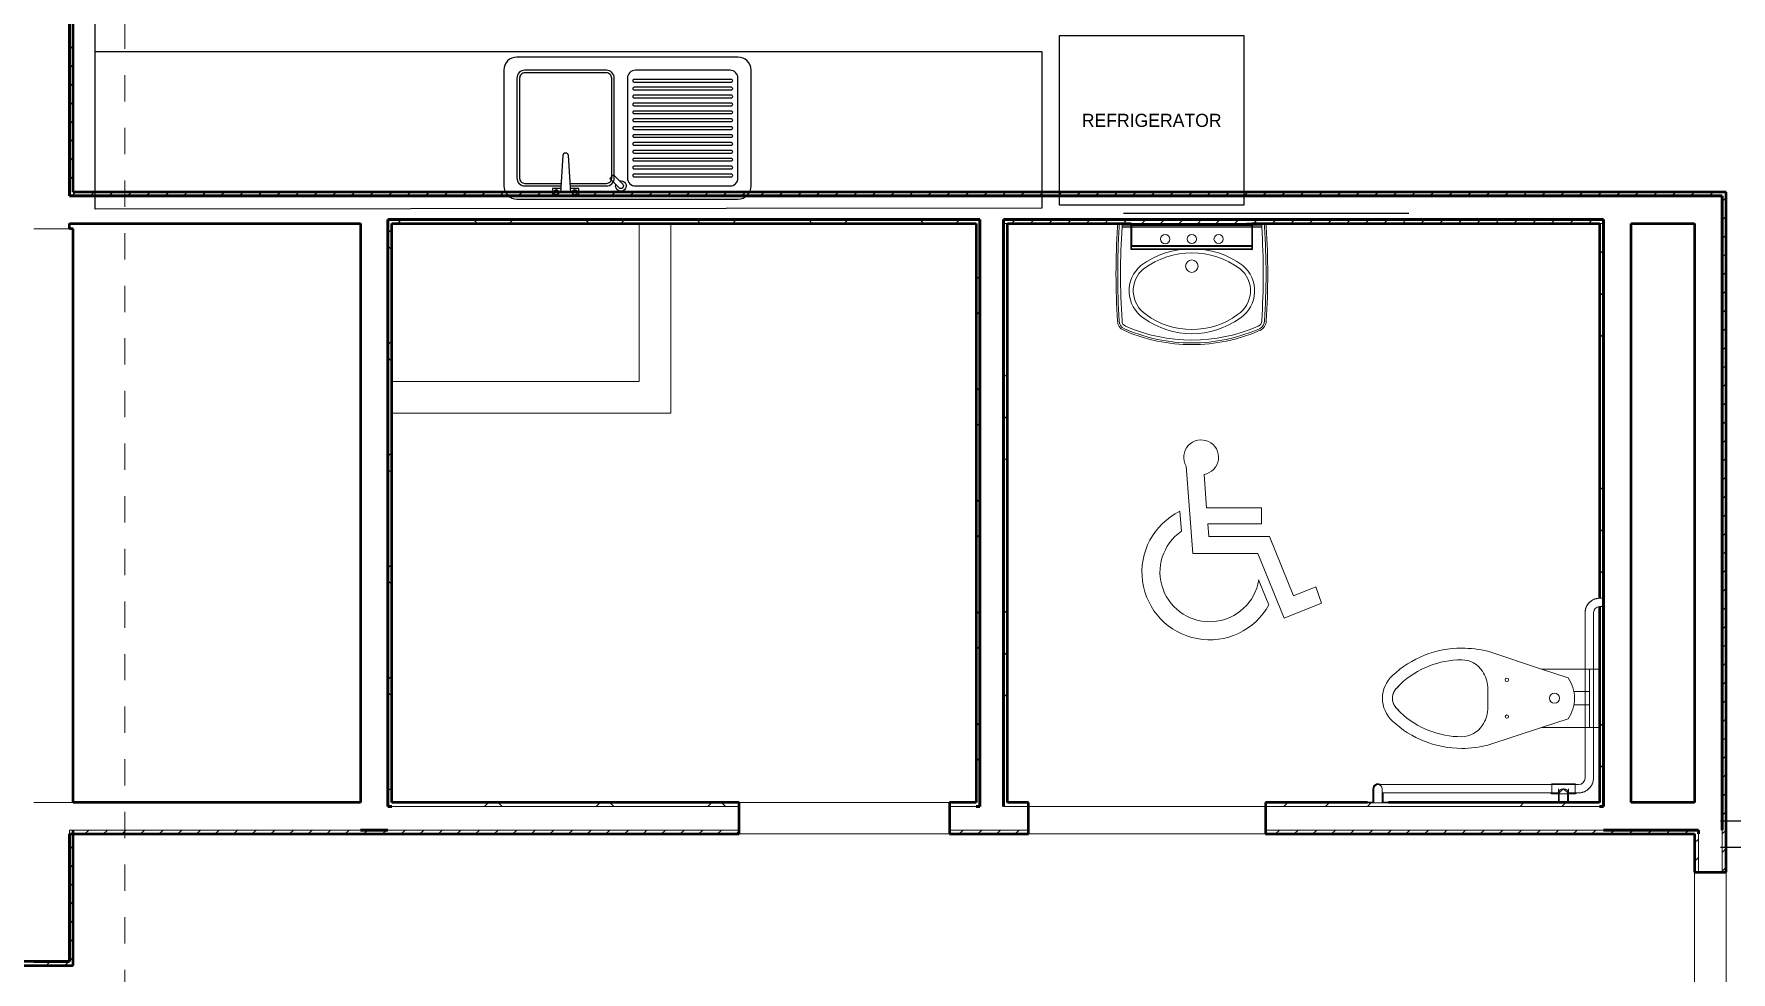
# Model space of a CAD drawing. Header units: inches. Extents: x -3 to 209, y -384 to 20.
# Drawn here: x 162.09 to 168.54, y 4.18 to 7.75 of the extents above; entities that cross this region are included whole.
import ezdxf

# ---------------------------------------------------------------- set-up
doc = ezdxf.new("R2010")
doc.units = ezdxf.units.IN
doc.header["$MEASUREMENT"] = 0
doc.linetypes.add('Grid Line 1_2_', pattern=[0.022225, 0.0127, -0.003175, 0.003175, -0.003175])
for name, color, linetype, lineweight in [('A-GENM', 253, 'Continuous', 9), ('A-WALL-PATT', 253, 'Continuous', 50), ('L-SITE', 253, 'Continuous', 9), ('P-SANR-FIXT', 253, 'Continuous', 9), ('Q-SPCQ', 253, 'Continuous', 9), ('S-GRID', 253, 'Continuous', 9)]:
    doc.layers.add(name, color=color, linetype=linetype, lineweight=lineweight)
for name, color, linetype in [('A-WALL', 253, 'Continuous'), ('BASE PLAN$0$NBS-HEAVY', 253, 'Continuous'), ('NFF-FURN', 253, 'Continuous'), ('NFF-LIGHT', 253, 'Continuous')]:
    doc.layers.add(name, color=color, linetype=linetype)
doc.styles.add('darwinmerispeTEXT01', font='GOTHIC.TTF')

# ---------------------------------------------------------------- blocks, each defined once
blk = doc.blocks.new('faucet1')
at = {"layer": 'NFF-LIGHT', "linetype": 'ByBlock', "lineweight": -2}
blk.add_lwpolyline([(-103268.5, -52509.1), (-103299.5, -52509.1), (-103299.5, -52479.1), (-103199.5, -52479.1), (-103199.5, -52509.1), (-103230.5, -52509.1)], dxfattribs=at)
blk.add_lwpolyline([(-103269.5, -52494.1), (-103229.5, -52494.1), (-103238.9, -52634.8, -0.394848), (-103248.9, -52644.1), (-103250.2, -52644.1, -0.394848), (-103260.1, -52634.8), (-103269.5, -52494.1)], format="xyb", dxfattribs=at)
for centre, radius in [((-103284.5, -52494.1), 10), ((-103284.5, -52494.1), 8), ((-103214.5, -52494.1), 10), ((-103214.5, -52494.1), 8)]:
    blk.add_circle(centre, radius, dxfattribs=at)
blk = doc.blocks.new('sink1')
at = {"layer": 'NFF-LIGHT', "linetype": 'ByBlock', "lineweight": -2}
for points in [[(-103370.8, -52320.6), (-102530.8, -52320.6, -0.414214), (-102480.8, -52370.6), (-102480.8, -52810.6, -0.414214), (-102530.8, -52860.6), (-103370.8, -52860.6, -0.414214), (-103420.8, -52810.6), (-103420.8, -52370.6, -0.414214)], [(-102968.8, -52363.5), (-102968.8, -52363.5, 0.414214), (-102982.9, -52363.5), (-103018.3, -52398.9), (-103004.1, -52413), (-102968.8, -52377.7, 0.414214)], [(-102920.8, -52370.6), (-102560.8, -52370.6, -0.414214), (-102530.8, -52400.6), (-102530.8, -52780.6, -0.414214), (-102560.8, -52810.6), (-102920.8, -52810.6, -0.414214), (-102950.8, -52780.6), (-102950.8, -52400.6, -0.414214)], [(-102550.8, -52410.6), (-102550.8, -52410.6, -0.414214), (-102555.8, -52415.6), (-102925.8, -52415.6, -0.414214), (-102930.8, -52410.6), (-102930.8, -52410.6, -0.414214), (-102925.8, -52405.6), (-102555.8, -52405.6, -0.414214)], [(-102550.8, -52440.6), (-102550.8, -52440.6, -0.414214), (-102555.8, -52445.6), (-102925.8, -52445.6, -0.414214), (-102930.8, -52440.6), (-102930.8, -52440.6, -0.414214), (-102925.8, -52435.6), (-102555.8, -52435.6, -0.414214)], [(-102550.8, -52470.6), (-102550.8, -52470.6, -0.414214), (-102555.8, -52475.6), (-102925.8, -52475.6, -0.414214), (-102930.8, -52470.6), (-102930.8, -52470.6, -0.414214), (-102925.8, -52465.6), (-102555.8, -52465.6, -0.414214)], [(-102550.8, -52500.6), (-102550.8, -52500.6, -0.414214), (-102555.8, -52505.6), (-102925.8, -52505.6, -0.414214), (-102930.8, -52500.6), (-102930.8, -52500.6, -0.414214), (-102925.8, -52495.6), (-102555.8, -52495.6, -0.414214)], [(-102550.8, -52530.6), (-102550.8, -52530.6, -0.414214), (-102555.8, -52535.6), (-102925.8, -52535.6, -0.414214), (-102930.8, -52530.6), (-102930.8, -52530.6, -0.414214), (-102925.8, -52525.6), (-102555.8, -52525.6, -0.414214)], [(-102550.8, -52560.6), (-102550.8, -52560.6, -0.414214), (-102555.8, -52565.6), (-102925.8, -52565.6, -0.414214), (-102930.8, -52560.6), (-102930.8, -52560.6, -0.414214), (-102925.8, -52555.6), (-102555.8, -52555.6, -0.414214)], [(-102550.8, -52590.6), (-102550.8, -52590.6, -0.414214), (-102555.8, -52595.6), (-102925.8, -52595.6, -0.414214), (-102930.8, -52590.6), (-102930.8, -52590.6, -0.414214), (-102925.8, -52585.6), (-102555.8, -52585.6, -0.414214)], [(-102550.8, -52620.6), (-102550.8, -52620.6, -0.414214), (-102555.8, -52625.6), (-102925.8, -52625.6, -0.414214), (-102930.8, -52620.6), (-102930.8, -52620.6, -0.414214), (-102925.8, -52615.6), (-102555.8, -52615.6, -0.414214)], [(-102550.8, -52650.6), (-102550.8, -52650.6, -0.414214), (-102555.8, -52655.6), (-102925.8, -52655.6, -0.414214), (-102930.8, -52650.6), (-102930.8, -52650.6, -0.414214), (-102925.8, -52645.6), (-102555.8, -52645.6, -0.414214)], [(-102550.8, -52680.6), (-102550.8, -52680.6, -0.414214), (-102555.8, -52685.6), (-102925.8, -52685.6, -0.414214), (-102930.8, -52680.6), (-102930.8, -52680.6, -0.414214), (-102925.8, -52675.6), (-102555.8, -52675.6, -0.414214)], [(-102550.8, -52710.6), (-102550.8, -52710.6, -0.414214), (-102555.8, -52715.6), (-102925.8, -52715.6, -0.414214), (-102930.8, -52710.6), (-102930.8, -52710.6, -0.414214), (-102925.8, -52705.6), (-102555.8, -52705.6, -0.414214)], [(-102550.8, -52740.6), (-102550.8, -52740.6, -0.414214), (-102555.8, -52745.6), (-102925.8, -52745.6, -0.414214), (-102930.8, -52740.6), (-102930.8, -52740.6, -0.414214), (-102925.8, -52735.6), (-102555.8, -52735.6, -0.414214)], [(-102550.8, -52770.6), (-102550.8, -52770.6, -0.414214), (-102555.8, -52775.6), (-102925.8, -52775.6, -0.414214), (-102930.8, -52770.6), (-102930.8, -52770.6, -0.414214), (-102925.8, -52765.6), (-102555.8, -52765.6, -0.414214)]]:
    blk.add_lwpolyline(points, format="xyb", close=True, dxfattribs=at)
for points in [[(-103167.5, -52370.6), (-103030.8, -52370.6, -0.414214), (-103000.8, -52400.6), (-103000.8, -52780.6, -0.414214), (-103030.8, -52810.6), (-103340.8, -52810.6, -0.414214), (-103370.8, -52780.6), (-103370.8, -52400.6, -0.414214), (-103340.8, -52370.6), (-103204.2, -52370.6)], [(-103168.2, -52380.6), (-103030.8, -52380.6, -0.414214), (-103010.8, -52400.6), (-103010.8, -52780.6, -0.414214), (-103030.8, -52800.6), (-103340.8, -52800.6, -0.414214), (-103360.8, -52780.6), (-103360.8, -52400.6, -0.414214), (-103340.8, -52380.6), (-103203.5, -52380.6)]]:
    blk.add_lwpolyline(points, format="xyb", dxfattribs=at)
blk.add_arc((-102975.8, -52370.6), 20, 255, 195, dxfattribs=at)
blk.add_blockref('faucet1', (63.7, 148.5), dxfattribs=at)

msp = doc.modelspace()

# ---------------------------------------------------------------- linework, layer by layer
at = {"layer": 'A-GENM'}
for p, q in [((167.8243, 5.3347), (167.6192, 5.4021)), ((167.9248, 5.3017), (167.8243, 5.3347)), ((168.0446, 5.3347), (167.8243, 5.3347)), ((168.0065, 5.3347), (168.0065, 5.1125)), ((168.0446, 5.1125), (168.0446, 5.3347)), ((167.2876, 5.2776), (167.2782, 5.2669)), ((167.6192, 5.2665), (167.6192, 5.1808)), ((167.6192, 5.2665), (167.6192, 5.1808)), ((168.0065, 5.249), (167.9468, 5.249)), ((167.9468, 5.1982), (168.0065, 5.1982)), ((167.6192, 5.0451), (167.8243, 5.1125)), ((167.8243, 5.1125), (167.9248, 5.1455)), ((167.8243, 5.1125), (168.0446, 5.1125))]:
    msp.add_line(p, q, dxfattribs=at)
for centre, radius in [((167.6922, 5.2935), 0.00666), ((167.8732, 5.2236), 0.0191), ((167.6922, 5.1538), 0.00635)]:
    msp.add_circle(centre, radius, dxfattribs=at)
for centre, radius, start, end in [((167.5208, 5.0289), 0.3853, 90, 133.15027), ((167.5208, 5.0289), 0.3409, 90, 133.15027), ((167.5208, 5.0074), 0.4068, 76, 90), ((167.5208, 5.2777), 0.0921, 31.69821, 90), ((167.3397, 5.222), 0.1206, 133.15027, 179.25115), ((167.5208, 5.2665), 0.0984, 0, 37.25631), ((167.8079, 5.2219), 0.1415, 0.68406, 34.32196), ((167.3124, 5.2236), 0.0551, 124.11348, 180), ((167.3124, 5.2236), 0.0551, 128.33977, 180), ((167.3397, 5.2252), 0.1206, 180.74885, 226.84973), ((167.3124, 5.2236), 0.0551, 180, 231.66023), ((167.3124, 5.2236), 0.0551, 180, 235.88652), ((167.3397, 5.2252), 0.0761, 216.06918, 226.84973), ((167.5208, 5.4183), 0.3409, 226.84973, 270), ((167.5208, 5.1808), 0.0984, 322.74369, 0), ((167.8079, 5.2253), 0.1415, 325.67804, 359.31594), ((167.5208, 5.4183), 0.3853, 226.84973, 270), ((167.5208, 5.1696), 0.0921, 270, 328.30179), ((167.5208, 5.4399), 0.4068, 270, 284)]:
    msp.add_arc(centre, radius, start, end, dxfattribs=at)
at = {"layer": 'A-WALL', "lineweight": 50}
for p, q in [((162.2289, 7.133), (162.2289, 13.0576)), ((162.2289, 13.0576), (162.2289, 7.133)), ((162.2439, 7.148), (162.2439, 13.0576)), ((163.4399, 7.133), (162.2289, 7.133)), ((162.2289, 7.133), (162.2439, 7.133)), ((168.5252, 7.148), (162.2439, 7.148)), ((162.2439, 7.133), (168.5102, 7.133)), ((165.6896, 7.133), (163.4399, 7.133)), ((168.1121, 7.133), (165.6896, 7.133)), ((168.5102, 7.133), (168.1121, 7.133)), ((168.5102, 7.028), (168.5102, 7.133)), ((168.5102, 7.133), (168.5102, 4.7228)), ((168.5252, 7.133), (168.5252, 7.148)), ((168.5252, 4.5631), (168.5252, 7.133)), ((163.4399, 7.028), (163.4399, 7.043)), ((163.4399, 7.043), (165.6896, 7.043)), ((165.6896, 7.043), (163.4399, 7.043)), ((163.4399, 7.043), (163.4399, 7.028)), ((165.6896, 7.043), (165.6896, 4.8128)), ((165.6896, 7.028), (165.6896, 7.043)), ((165.7796, 4.8128), (165.7796, 7.043)), ((165.7796, 7.043), (168.0596, 7.043)), ((168.0596, 7.043), (165.7796, 7.043)), ((165.7796, 7.043), (165.7796, 7.028)), ((168.0596, 7.043), (168.0596, 4.8278)), ((168.0596, 7.028), (168.0596, 7.043)), ((162.2289, 7.0078), (162.2289, 7.028)), ((162.2289, 7.028), (163.3349, 7.028)), ((162.2439, 7.0078), (162.2289, 7.0078)), ((162.2439, 4.8278), (162.2439, 7.0078)), ((163.3349, 7.028), (163.3349, 4.8278)), ((163.4399, 4.8128), (163.4399, 7.028)), ((163.4399, 7.028), (163.4399, 4.8128)), ((163.4549, 7.028), (165.6746, 7.028)), ((163.4549, 4.8278), (163.4549, 7.028)), ((165.6746, 7.028), (165.6746, 4.8278)), ((165.6896, 4.8128), (165.6896, 7.028)), ((165.7796, 7.028), (165.7796, 4.8278)), ((165.7946, 7.028), (166.2649, 7.028)), ((165.7946, 4.8278), (165.7946, 7.028)), ((166.7244, 7.028), (168.0446, 7.028)), ((168.0446, 7.028), (168.0446, 5.6037)), ((168.0596, 4.8128), (168.0596, 7.028)), ((168.1646, 7.028), (168.4052, 7.028)), ((168.1646, 4.8278), (168.1646, 7.028)), ((168.4052, 7.028), (168.4052, 4.8278)), ((168.5102, 4.8278), (168.5102, 7.028)), ((168.0446, 5.572), (168.0446, 4.8278)), ((163.3349, 4.8278), (162.2439, 4.8278)), ((163.4549, 4.8128), (163.4399, 4.8128)), ((163.4399, 4.8128), (163.4549, 4.8128)), ((164.7745, 4.8278), (163.4549, 4.8278)), ((164.7745, 4.8128), (164.7745, 4.8278)), ((164.7745, 4.7228), (164.7745, 4.8128)), ((165.6746, 4.8278), (165.5745, 4.8278)), ((165.5745, 4.8278), (165.5745, 4.8128)), ((165.5745, 4.8128), (165.5745, 4.7228)), ((165.6896, 4.8128), (165.6746, 4.8128)), ((165.6746, 4.8128), (165.6896, 4.8128)), ((165.7796, 4.8278), (165.7796, 4.8128)), ((165.8747, 4.8278), (165.7946, 4.8278)), ((165.8747, 4.8128), (165.8747, 4.8278)), ((165.8747, 4.7228), (165.8747, 4.8128)), ((167.1625, 4.8278), (166.7747, 4.8278)), ((166.7747, 4.8278), (166.7747, 4.8128)), ((166.7747, 4.8128), (166.7747, 4.7228)), ((168.0446, 4.8278), (167.2423, 4.8278)), ((168.0596, 4.8128), (168.0446, 4.8128)), ((168.0446, 4.8128), (168.0596, 4.8128)), ((168.0596, 4.8278), (168.0596, 4.8128)), ((168.4052, 4.8278), (168.1646, 4.8278)), ((168.5102, 4.7228), (168.5102, 4.8278)), ((162.2439, 4.2226), (162.2439, 4.7228)), ((163.3349, 4.7228), (163.4399, 4.7228)), ((163.4399, 4.7228), (163.3349, 4.7228)), ((164.7745, 4.7078), (164.7745, 4.7228)), ((165.5745, 4.7228), (165.5745, 4.7078)), ((165.8747, 4.7078), (165.8747, 4.7228)), ((166.7747, 4.7228), (166.7747, 4.7078)), ((168.0596, 4.7228), (168.4202, 4.7228)), ((168.4202, 4.7228), (168.0596, 4.7228)), ((168.4202, 4.7228), (168.4202, 4.7078)), ((168.4202, 4.7078), (168.4202, 4.7228)), ((162.2289, 4.2226), (162.2289, 4.7078)), ((162.2289, 4.7078), (162.2289, 4.2226)), ((162.2289, 4.7078), (164.7745, 4.7078)), ((165.5745, 4.7078), (165.8747, 4.7078)), ((166.7747, 4.7078), (168.4052, 4.7078)), ((168.4052, 4.7078), (168.4052, 4.5631)), ((168.4052, 4.5631), (168.4202, 4.5631)), ((168.4202, 4.5631), (168.5102, 4.5631)), ((168.5102, 4.5631), (168.5252, 4.5631)), ((162.2289, 4.2226), (159.5638, 4.2226)), ((159.5638, 4.2076), (162.2439, 4.2076)), ((162.0939, 4.2226), (162.2289, 4.2226)), ((162.2439, 4.2076), (162.2439, 4.2226))]:
    msp.add_line(p, q, dxfattribs=at)
at = {"layer": 'A-WALL', "lineweight": 18}
for p, q in [((162.0939, 7.0078), (162.2289, 7.0078)), ((162.2289, 7.0078), (162.0939, 7.0078)), ((164.3949, 6.428), (164.3949, 7.028)), ((164.5149, 7.028), (164.5149, 6.428)), ((165.7946, 7.028), (165.7796, 7.028)), ((168.0596, 7.028), (168.0446, 7.028)), ((163.4549, 6.428), (164.3949, 6.428)), ((164.5149, 6.308), (164.5149, 6.428)), ((164.5149, 6.308), (163.4549, 6.308)), ((162.0939, 4.8278), (162.2289, 4.8278)), ((162.2289, 4.8278), (162.0939, 4.8278)), ((162.2439, 4.8278), (162.2289, 4.8278)), ((162.2289, 4.8278), (162.2439, 4.8278)), ((164.7745, 4.8128), (163.4549, 4.8128)), ((163.4549, 4.8128), (164.7745, 4.8128)), ((164.7745, 4.8278), (165.5745, 4.8278)), ((165.6746, 4.8128), (165.5745, 4.8128)), ((165.5745, 4.8128), (165.6746, 4.8128)), ((165.8747, 4.8128), (165.7796, 4.8128)), ((165.7796, 4.8128), (165.8747, 4.8128)), ((165.8747, 4.8128), (166.7747, 4.8128)), ((168.0446, 4.8128), (166.7747, 4.8128)), ((166.7747, 4.8128), (168.0446, 4.8128)), ((162.2289, 4.7228), (162.2439, 4.7228)), ((162.2439, 4.7228), (162.2289, 4.7228)), ((162.2289, 4.7228), (162.2289, 4.7078)), ((162.2439, 4.7228), (162.2289, 4.7228)), ((162.2289, 4.7228), (162.2289, 4.7078)), ((162.2439, 4.7228), (163.3349, 4.7228)), ((163.3349, 4.7228), (162.2439, 4.7228)), ((163.4399, 4.7228), (164.7745, 4.7228)), ((164.7745, 4.7228), (163.4399, 4.7228)), ((165.5745, 4.7228), (165.6896, 4.7228)), ((165.6896, 4.7228), (165.5745, 4.7228)), ((165.6896, 4.7228), (165.8747, 4.7228)), ((165.8747, 4.7228), (165.6896, 4.7228)), ((166.7747, 4.7228), (168.0596, 4.7228)), ((168.0596, 4.7228), (166.7747, 4.7228)), ((168.5102, 4.5631), (168.5102, 4.7228)), ((168.5102, 4.7228), (168.5102, 4.5631)), ((165.5745, 4.7078), (164.7745, 4.7078)), ((166.7747, 4.7078), (165.8747, 4.7078)), ((168.4202, 4.7078), (168.4202, 4.5631)), ((168.4202, 4.5631), (168.4202, 4.7078)), ((168.4052, 3.0031), (168.4052, 4.5631)), ((168.5252, 4.5631), (168.5252, 3.0031))]:
    msp.add_line(p, q, dxfattribs=at)
at = {"layer": 'A-WALL-PATT', "linetype": 'Continuous', "lineweight": 9}
for p, q in [((162.2289, 7.6895), (162.2439, 7.7045)), ((162.2289, 7.6188), (162.2439, 7.6338)), ((162.2289, 7.5481), (162.2439, 7.5631)), ((162.2289, 7.4773), (162.2439, 7.4923)), ((162.2289, 7.4066), (162.2439, 7.4216)), ((162.2289, 7.3359), (162.2439, 7.3509)), ((162.2289, 7.2652), (162.2439, 7.2802)), ((162.2289, 7.1945), (162.2439, 7.2095)), ((162.2381, 7.133), (162.2439, 7.1388)), ((162.2439, 7.1388), (162.2531, 7.148)), ((162.3088, 7.133), (162.3238, 7.148)), ((162.3795, 7.133), (162.3945, 7.148)), ((162.4502, 7.133), (162.4652, 7.148)), ((162.5209, 7.133), (162.5359, 7.148)), ((162.5916, 7.133), (162.6066, 7.148)), ((162.6623, 7.133), (162.6773, 7.148)), ((162.733, 7.133), (162.748, 7.148)), ((162.8038, 7.133), (162.8188, 7.148)), ((162.8745, 7.133), (162.8895, 7.148)), ((162.9452, 7.133), (162.9602, 7.148)), ((163.0159, 7.133), (163.0309, 7.148)), ((163.0866, 7.133), (163.1016, 7.148)), ((163.1573, 7.133), (163.1723, 7.148)), ((163.228, 7.133), (163.243, 7.148)), ((163.2987, 7.133), (163.3137, 7.148)), ((163.3694, 7.133), (163.3844, 7.148)), ((163.4402, 7.133), (163.4552, 7.148)), ((163.5109, 7.133), (163.5259, 7.148)), ((163.5816, 7.133), (163.5966, 7.148)), ((163.6523, 7.133), (163.6673, 7.148)), ((163.723, 7.133), (163.738, 7.148)), ((163.7937, 7.133), (163.8087, 7.148)), ((163.8644, 7.133), (163.8794, 7.148)), ((163.9351, 7.133), (163.9501, 7.148)), ((164.0058, 7.133), (164.0208, 7.148)), ((164.0766, 7.133), (164.0916, 7.148)), ((164.1473, 7.133), (164.1623, 7.148)), ((164.218, 7.133), (164.233, 7.148)), ((164.2887, 7.133), (164.3037, 7.148)), ((164.3594, 7.133), (164.3744, 7.148)), ((164.4301, 7.133), (164.4451, 7.148)), ((164.5008, 7.133), (164.5158, 7.148)), ((164.5715, 7.133), (164.5865, 7.148)), ((164.6422, 7.133), (164.6572, 7.148)), ((164.7129, 7.133), (164.7279, 7.148)), ((164.7837, 7.133), (164.7987, 7.148)), ((164.8544, 7.133), (164.8694, 7.148)), ((164.9251, 7.133), (164.9401, 7.148)), ((164.9958, 7.133), (165.0108, 7.148)), ((165.0665, 7.133), (165.0815, 7.148)), ((165.1372, 7.133), (165.1522, 7.148)), ((165.2079, 7.133), (165.2229, 7.148)), ((165.2786, 7.133), (165.2936, 7.148)), ((165.3493, 7.133), (165.3643, 7.148)), ((165.4201, 7.133), (165.4351, 7.148)), ((165.4908, 7.133), (165.5058, 7.148)), ((165.5615, 7.133), (165.5765, 7.148)), ((165.6322, 7.133), (165.6472, 7.148)), ((165.7029, 7.133), (165.7179, 7.148)), ((165.7736, 7.133), (165.7886, 7.148)), ((165.8443, 7.133), (165.8593, 7.148)), ((165.915, 7.133), (165.93, 7.148)), ((165.9857, 7.133), (166.0007, 7.148)), ((166.0564, 7.133), (166.0714, 7.148)), ((166.1272, 7.133), (166.1422, 7.148)), ((166.1979, 7.133), (166.2129, 7.148)), ((166.2686, 7.133), (166.2836, 7.148)), ((166.3393, 7.133), (166.3543, 7.148)), ((166.41, 7.133), (166.425, 7.148)), ((166.4807, 7.133), (166.4957, 7.148)), ((166.5514, 7.133), (166.5664, 7.148)), ((166.6221, 7.133), (166.6371, 7.148)), ((166.6928, 7.133), (166.7078, 7.148)), ((166.7636, 7.133), (166.7786, 7.148)), ((166.8343, 7.133), (166.8493, 7.148)), ((166.905, 7.133), (166.92, 7.148)), ((166.9757, 7.133), (166.9907, 7.148)), ((167.0464, 7.133), (167.0614, 7.148)), ((167.1171, 7.133), (167.1321, 7.148)), ((167.1878, 7.133), (167.2028, 7.148)), ((167.2585, 7.133), (167.2735, 7.148)), ((167.3292, 7.133), (167.3442, 7.148)), ((167.4, 7.133), (167.415, 7.148)), ((167.4707, 7.133), (167.4857, 7.148)), ((167.5414, 7.133), (167.5564, 7.148)), ((167.6121, 7.133), (167.6271, 7.148)), ((167.6828, 7.133), (167.6978, 7.148)), ((167.7535, 7.133), (167.7685, 7.148)), ((167.8242, 7.133), (167.8392, 7.148)), ((167.8949, 7.133), (167.9099, 7.148)), ((167.9656, 7.133), (167.9806, 7.148)), ((168.0363, 7.133), (168.0513, 7.148)), ((168.1071, 7.133), (168.1221, 7.148)), ((168.1778, 7.133), (168.1928, 7.148)), ((168.2485, 7.133), (168.2635, 7.148)), ((168.3192, 7.133), (168.3342, 7.148)), ((168.3899, 7.133), (168.4049, 7.148)), ((168.4606, 7.133), (168.4756, 7.148)), ((168.5102, 7.1119), (168.5252, 7.1269)), ((163.4766, 7.028), (163.4916, 7.043)), ((163.7796, 7.028), (163.7646, 7.043)), ((163.9008, 7.028), (163.9158, 7.043)), ((164.2039, 7.028), (164.1889, 7.043)), ((164.3251, 7.028), (164.3401, 7.043)), ((164.6282, 7.028), (164.6132, 7.043)), ((164.7494, 7.028), (164.7644, 7.043)), ((165.0524, 7.028), (165.0374, 7.043)), ((165.1736, 7.028), (165.1886, 7.043)), ((165.4767, 7.028), (165.4617, 7.043)), ((165.5979, 7.028), (165.6129, 7.043)), ((165.81, 7.028), (165.825, 7.043)), ((165.8807, 7.028), (165.8957, 7.043)), ((165.9514, 7.028), (165.9664, 7.043)), ((166.0222, 7.028), (166.0372, 7.043)), ((166.0929, 7.028), (166.1079, 7.043)), ((166.1636, 7.028), (166.1786, 7.043)), ((166.2343, 7.028), (166.2493, 7.043)), ((166.305, 7.028), (166.32, 7.043)), ((166.3757, 7.028), (166.3907, 7.043)), ((166.4464, 7.028), (166.4614, 7.043)), ((166.5171, 7.028), (166.5321, 7.043)), ((166.5878, 7.028), (166.6028, 7.043)), ((166.6586, 7.028), (166.6736, 7.043)), ((166.7293, 7.028), (166.7443, 7.043)), ((166.8, 7.028), (166.815, 7.043)), ((166.8707, 7.028), (166.8857, 7.043)), ((166.9414, 7.028), (166.9564, 7.043)), ((167.0121, 7.028), (167.0271, 7.043)), ((167.0828, 7.028), (167.0978, 7.043)), ((167.1535, 7.028), (167.1685, 7.043)), ((167.2242, 7.028), (167.2392, 7.043)), ((167.295, 7.028), (167.31, 7.043)), ((167.3657, 7.028), (167.3807, 7.043)), ((167.4364, 7.028), (167.4514, 7.043)), ((167.5071, 7.028), (167.5221, 7.043)), ((167.5778, 7.028), (167.5928, 7.043)), ((167.6485, 7.028), (167.6635, 7.043)), ((167.7192, 7.028), (167.7342, 7.043)), ((167.7899, 7.028), (167.8049, 7.043)), ((167.8606, 7.028), (167.8756, 7.043)), ((167.9313, 7.028), (167.9463, 7.043)), ((168.0021, 7.028), (168.0171, 7.043)), ((168.5102, 7.0412), (168.5252, 7.0562)), ((163.4399, 6.9913), (163.4549, 7.0063)), ((165.7796, 7.0225), (165.7852, 7.028)), ((168.5102, 6.9705), (168.5252, 6.9855)), ((163.4549, 6.9285), (163.4399, 6.9435)), ((168.0446, 6.9114), (168.0596, 6.9264)), ((168.5102, 6.8998), (168.5252, 6.9148)), ((168.5102, 6.8291), (168.5252, 6.8441)), ((165.6896, 6.815), (165.6746, 6.83)), ((168.5102, 6.7584), (168.5252, 6.7734)), ((168.0446, 6.7524), (168.0596, 6.7674)), ((165.6746, 6.6805), (165.6896, 6.6955)), ((168.5102, 6.6877), (168.5252, 6.7027)), ((163.4399, 6.567), (163.4549, 6.582)), ((168.0446, 6.5934), (168.0596, 6.6084)), ((168.5102, 6.6169), (168.5252, 6.6319)), ((163.4549, 6.5042), (163.4399, 6.5192)), ((168.5102, 6.5462), (168.5252, 6.5612)), ((165.7796, 6.4425), (165.7946, 6.4575)), ((168.5102, 6.4755), (168.5252, 6.4905)), ((165.6896, 6.3908), (165.6746, 6.4058)), ((168.5102, 6.4048), (168.5252, 6.4198)), ((168.5102, 6.3341), (168.5252, 6.3491)), ((165.6746, 6.2562), (165.6896, 6.2712)), ((165.7796, 6.2835), (165.7946, 6.2985)), ((168.5102, 6.2634), (168.5252, 6.2784)), ((168.5102, 6.1927), (168.5252, 6.2077)), ((163.4399, 6.1428), (163.4549, 6.1578)), ((165.7796, 6.1245), (165.7946, 6.1395)), ((168.5102, 6.122), (168.5252, 6.137)), ((163.4549, 6.08), (163.4399, 6.095)), ((168.5102, 6.0513), (168.5252, 6.0663)), ((168.0446, 6.0134), (168.0596, 6.0284)), ((165.6896, 5.9665), (165.6746, 5.9815)), ((168.5102, 5.9805), (168.5252, 5.9955)), ((168.0446, 5.8544), (168.0596, 5.8694)), ((168.5102, 5.9098), (168.5252, 5.9248)), ((165.6746, 5.832), (165.6896, 5.847)), ((168.5102, 5.8391), (168.5252, 5.8541)), ((168.5102, 5.7684), (168.5252, 5.7834)), ((163.4399, 5.7185), (163.4549, 5.7335)), ((168.0446, 5.6954), (168.0596, 5.7104)), ((168.5102, 5.6977), (168.5252, 5.7127)), ((163.4549, 5.6557), (163.4399, 5.6707)), ((168.5102, 5.627), (168.5252, 5.642)), ((165.6896, 5.5423), (165.6746, 5.5573)), ((165.7796, 5.5444), (165.7946, 5.5594)), ((168.5102, 5.5563), (168.5252, 5.5713)), ((168.5102, 5.4856), (168.5252, 5.5006)), ((165.6746, 5.4077), (165.6896, 5.4227)), ((168.5102, 5.4149), (168.5252, 5.4299)), ((165.7796, 5.3854), (165.7946, 5.4004)), ((168.5102, 5.3441), (168.5252, 5.3591)), ((163.4399, 5.2943), (163.4549, 5.3093)), ((163.4549, 5.2314), (163.4399, 5.2464)), ((165.7796, 5.2264), (165.7946, 5.2414)), ((168.5102, 5.2734), (168.5252, 5.2884)), ((168.5102, 5.2027), (168.5252, 5.2177)), ((165.6896, 5.118), (165.6746, 5.133)), ((168.0446, 5.1154), (168.0596, 5.1304)), ((168.5102, 5.132), (168.5252, 5.147)), ((168.5102, 5.0613), (168.5252, 5.0763)), ((165.6746, 4.9834), (165.6896, 4.9984)), ((168.0446, 4.9564), (168.0596, 4.9714)), ((168.5102, 4.9906), (168.5252, 5.0056)), ((168.5102, 4.9199), (168.5252, 4.9349)), ((163.4399, 4.87), (163.4549, 4.885)), ((168.5102, 4.8492), (168.5252, 4.8642)), ((163.4492, 4.8128), (163.4399, 4.8222)), ((163.807, 4.8128), (163.822, 4.8278)), ((163.8735, 4.8128), (163.8585, 4.8278)), ((164.2312, 4.8128), (164.2462, 4.8278)), ((164.2978, 4.8128), (164.2828, 4.8278)), ((164.6555, 4.8128), (164.6705, 4.8278)), ((164.722, 4.8128), (164.707, 4.8278)), ((166.8441, 4.8128), (166.8591, 4.8278)), ((167.0031, 4.8128), (167.0181, 4.8278)), ((167.1621, 4.8128), (167.1751, 4.8258)), ((167.7421, 4.8128), (167.7571, 4.8278)), ((167.9011, 4.8128), (167.9161, 4.8278)), ((168.5102, 4.7785), (168.5252, 4.7935)), ((162.2289, 4.7196), (162.2321, 4.7228)), ((162.2289, 4.7196), (162.2321, 4.7228)), ((162.2878, 4.7078), (162.3028, 4.7228)), ((162.3585, 4.7078), (162.3735, 4.7228)), ((162.4292, 4.7078), (162.4442, 4.7228)), ((162.4999, 4.7078), (162.5149, 4.7228)), ((162.5706, 4.7078), (162.5856, 4.7228)), ((162.6413, 4.7078), (162.6563, 4.7228)), ((162.712, 4.7078), (162.727, 4.7228)), ((162.7827, 4.7078), (162.7977, 4.7228)), ((162.8535, 4.7078), (162.8685, 4.7228)), ((162.9242, 4.7078), (162.9392, 4.7228)), ((162.9949, 4.7078), (163.0099, 4.7228)), ((163.0656, 4.7078), (163.0806, 4.7228)), ((163.1363, 4.7078), (163.1513, 4.7228)), ((163.207, 4.7078), (163.222, 4.7228)), ((163.2777, 4.7078), (163.2927, 4.7228)), ((163.3484, 4.7078), (163.3634, 4.7228)), ((163.4191, 4.7078), (163.4341, 4.7228)), ((163.4898, 4.7078), (163.5048, 4.7228)), ((163.5606, 4.7078), (163.5756, 4.7228)), ((163.6313, 4.7078), (163.6463, 4.7228)), ((163.702, 4.7078), (163.717, 4.7228)), ((163.7727, 4.7078), (163.7877, 4.7228)), ((163.8434, 4.7078), (163.8584, 4.7228)), ((163.9141, 4.7078), (163.9291, 4.7228)), ((163.9848, 4.7078), (163.9998, 4.7228)), ((164.0555, 4.7078), (164.0705, 4.7228)), ((164.1262, 4.7078), (164.1412, 4.7228)), ((164.197, 4.7078), (164.212, 4.7228)), ((164.2677, 4.7078), (164.2827, 4.7228)), ((164.3384, 4.7078), (164.3534, 4.7228)), ((164.4091, 4.7078), (164.4241, 4.7228)), ((164.4798, 4.7078), (164.4948, 4.7228)), ((164.5505, 4.7078), (164.5655, 4.7228)), ((164.6212, 4.7078), (164.6362, 4.7228)), ((164.6919, 4.7078), (164.7069, 4.7228)), ((164.7626, 4.7078), (164.7745, 4.7197)), ((165.6112, 4.7078), (165.6262, 4.7228)), ((165.6819, 4.7078), (165.6969, 4.7228)), ((165.7526, 4.7078), (165.7676, 4.7228)), ((165.8233, 4.7078), (165.8383, 4.7228)), ((166.8132, 4.7078), (166.8282, 4.7228)), ((166.884, 4.7078), (166.899, 4.7228)), ((166.9547, 4.7078), (166.9697, 4.7228)), ((167.0254, 4.7078), (167.0404, 4.7228)), ((167.0961, 4.7078), (167.1111, 4.7228)), ((167.1668, 4.7078), (167.1818, 4.7228)), ((167.2375, 4.7078), (167.2525, 4.7228)), ((167.3082, 4.7078), (167.3232, 4.7228)), ((167.3789, 4.7078), (167.3939, 4.7228)), ((167.4496, 4.7078), (167.4646, 4.7228)), ((167.5204, 4.7078), (167.5354, 4.7228)), ((167.5911, 4.7078), (167.6061, 4.7228)), ((167.6618, 4.7078), (167.6768, 4.7228)), ((167.7325, 4.7078), (167.7475, 4.7228)), ((167.8032, 4.7078), (167.8182, 4.7228)), ((167.8739, 4.7078), (167.8889, 4.7228)), ((167.9446, 4.7078), (167.9596, 4.7228)), ((168.0153, 4.7078), (168.0303, 4.7228)), ((168.086, 4.7078), (168.101, 4.7228)), ((168.1568, 4.7078), (168.1718, 4.7228)), ((168.2275, 4.7078), (168.2425, 4.7228)), ((168.2982, 4.7078), (168.3132, 4.7228)), ((168.3689, 4.7078), (168.3839, 4.7228)), ((168.5102, 4.7078), (168.5252, 4.7228)), ((162.2289, 4.6489), (162.2439, 4.6639)), ((168.4052, 4.6735), (168.4202, 4.6885)), ((168.5102, 4.637), (168.5252, 4.652)), ((162.2289, 4.5782), (162.2439, 4.5932)), ((168.4052, 4.6028), (168.4202, 4.6178)), ((168.5102, 4.5663), (168.5252, 4.5813)), ((162.2289, 4.5075), (162.2439, 4.5225)), ((162.2289, 4.4368), (162.2439, 4.4518)), ((162.2289, 4.3661), (162.2439, 4.3811)), ((162.2289, 4.2954), (162.2439, 4.3104)), ((162.1411, 4.2076), (162.1561, 4.2226)), ((162.2118, 4.2076), (162.2268, 4.2226)), ((162.2289, 4.2247), (162.2439, 4.2397))]:
    msp.add_line(p, q, dxfattribs=at)
at = {"layer": 'BASE PLAN$0$NBS-HEAVY'}
for p, q in [((166.235, 7.0674), (167.3192, 7.0674)), ((168.5038, 4.7572), (171.8588, 4.7572)), ((168.5038, 4.6572), (171.9588, 4.6572))]:
    msp.add_line(p, q, dxfattribs=at)
at = {"layer": 'L-SITE'}
for p, q in [((166.4735, 6.1061), (166.4989, 5.7739)), ((166.4735, 6.1061), (166.4989, 5.7739)), ((166.5509, 5.9479), (166.5413, 6.0747)), ((166.5509, 5.9479), (166.5413, 6.0747)), ((166.4551, 5.8583), (166.4493, 5.9342)), ((166.4551, 5.8583), (166.4493, 5.9342)), ((166.76, 5.9479), (166.5509, 5.9479)), ((166.76, 5.9479), (166.5509, 5.9479)), ((166.76, 5.8862), (166.76, 5.9479)), ((166.76, 5.8862), (166.76, 5.9479)), ((166.5592, 5.8391), (166.5556, 5.8862)), ((166.5556, 5.8862), (166.76, 5.8862)), ((166.5592, 5.8391), (166.5556, 5.8862)), ((166.5556, 5.8862), (166.76, 5.8862)), ((166.7896, 5.8391), (166.5592, 5.8391)), ((166.7896, 5.8391), (166.5592, 5.8391)), ((166.8814, 5.6133), (166.7896, 5.8391)), ((166.8814, 5.6133), (166.7896, 5.8391)), ((166.4989, 5.7739), (166.7457, 5.7739)), ((166.4989, 5.7739), (166.7457, 5.7739)), ((166.7457, 5.7739), (166.8454, 5.5287)), ((166.7457, 5.7739), (166.8454, 5.5287)), ((166.7875, 5.5785), (166.7488, 5.6736)), ((166.7875, 5.5785), (166.7488, 5.6736)), ((166.9667, 5.6474), (166.8814, 5.6133)), ((166.9667, 5.6474), (166.8814, 5.6133)), ((166.9879, 5.5857), (166.9667, 5.6474)), ((166.9879, 5.5857), (166.9667, 5.6474)), ((166.8454, 5.5287), (166.9879, 5.5857)), ((166.8454, 5.5287), (166.9879, 5.5857))]:
    msp.add_line(p, q, dxfattribs=at)
for centre, radius, start, end in [((166.5303, 6.1398), 0.066, 279.52961, 210.67771), ((166.5303, 6.1398), 0.066, 279.52961, 210.67771), ((166.5625, 5.7032), 0.2573, 116.09402, 331.00806), ((166.5625, 5.7032), 0.2573, 116.09402, 331.00806), ((166.5625, 5.7032), 0.1887, 124.68421, 350.97943), ((166.5625, 5.7032), 0.1887, 124.68421, 350.97943)]:
    msp.add_arc(centre, radius, start, end, dxfattribs=at)
at = {"layer": 'NFF-FURN'}
for points in [[(165.925, 7.6824), (165.925, 7.0873), (162.3274, 7.0824), (162.3274, 10.3729)], [(165.9923, 7.0976), (165.9923, 7.7426), (166.6923, 7.7426), (166.6923, 7.0976), (165.9923, 7.0976)], [(162.3274, 7.6824), (165.925, 7.6824)]]:
    msp.add_lwpolyline(points, dxfattribs=at)
at = {"layer": 'P-SANR-FIXT'}
for p, q in [((166.7774, 7.028), (166.2126, 7.028)), ((166.2126, 7.028), (166.2126, 7.0154)), ((166.2191, 7.0152), (166.2191, 7.028)), ((166.2296, 7.028), (166.2296, 7.0148)), ((166.2296, 7.0196), (166.495, 7.0192)), ((166.495, 7.0148), (166.2296, 7.0148)), ((166.495, 7.0192), (166.7604, 7.0196)), ((166.7604, 7.0148), (166.495, 7.0148)), ((166.7604, 7.0148), (166.7604, 7.028)), ((166.7709, 7.028), (166.7709, 7.0152)), ((166.7774, 7.0154), (166.7774, 7.028))]:
    msp.add_line(p, q, dxfattribs=at)
for centre, radius, start, end in [((168.9138, 6.8367), 2.7072, 176.2165, 183.78169), ((168.9138, 6.8367), 2.7007, 176.21195, 183.78649), ((168.9138, 6.8367), 2.6901, 176.20455, 183.79545), ((166.3935, 6.969), 0.0176, 0, 180), ((166.3935, 6.969), 0.0176, 180, 0), ((166.495, 6.9693), 0.0175, 0, 180), ((166.495, 6.9693), 0.0175, 180, 0), ((166.5966, 6.9693), 0.0175, 0, 180), ((166.5966, 6.9693), 0.0175, 180, 0), ((164.0762, 6.8367), 2.6901, 356.20455, 3.79545), ((164.0762, 6.8367), 2.7007, 356.21461, 3.78805), ((164.0762, 6.8367), 2.7072, 356.21998, 3.7835), ((166.495, 6.6069), 0.3256, 53.57252, 126.42748), ((166.495, 6.6069), 0.3094, 53.65076, 126.34924), ((166.3805, 6.7727), 0.1243, 129.36336, 236.44856), ((166.3805, 6.7727), 0.1082, 129.57747, 236.64415), ((166.495, 6.8661), 0.0237, 0, 180), ((166.495, 6.8661), 0.0237, 180, 0), ((166.6095, 6.7727), 0.1082, 303.35585, 50.42253), ((166.6095, 6.7727), 0.1243, 303.55144, 50.63664), ((166.2518, 6.6582), 0.0392, 179.96548, 246.03955), ((166.2518, 6.6582), 0.0327, 179.60353, 246.01235), ((166.2518, 6.6582), 0.0222, 178.70728, 245.94466), ((166.495, 6.9191), 0.3099, 233.76827, 306.23173), ((166.495, 6.9191), 0.2938, 233.69309, 306.30691), ((166.7385, 6.6579), 0.0219, 293.66977, 1.92173), ((166.7385, 6.6579), 0.0324, 293.66977, 0.90352), ((166.7385, 6.6579), 0.0389, 293.66977, 0.49426), ((166.495, 7.2134), 0.6454, 246.32584, 293.66977), ((166.495, 7.2134), 0.6389, 246.32735, 293.66977), ((166.495, 7.2134), 0.6284, 246.33023, 293.66977)]:
    msp.add_arc(centre, radius, start, end, dxfattribs=at)
at = {"layer": 'Q-SPCQ', "lineweight": 25}
for p, q in [((166.2649, 6.9298), (166.2649, 7.028)), ((166.2649, 7.028), (166.7244, 7.028)), ((166.2649, 6.944), (166.2649, 7.0264)), ((166.2649, 7.0262), (166.2657, 7.0262)), ((166.2649, 7.0246), (166.2657, 7.0246)), ((166.2657, 7.0262), (166.2657, 7.0244)), ((166.2665, 6.9437), (166.2665, 7.028)), ((166.2665, 7.028), (166.7228, 7.028)), ((166.2665, 7.0278), (166.2848, 7.0278)), ((166.2665, 7.0269), (166.2784, 7.0269)), ((166.2665, 7.0244), (166.7228, 7.0244)), ((166.2673, 7.0263), (166.2856, 7.0274)), ((166.722, 7.0263), (166.2673, 7.0263)), ((166.2848, 7.0278), (166.2848, 7.0273)), ((166.2856, 7.0274), (166.7037, 7.0274)), ((166.7037, 7.0274), (166.722, 7.0263)), ((166.7045, 7.0278), (166.7045, 7.0273)), ((166.7228, 7.0278), (166.7045, 7.0278)), ((166.7108, 7.0269), (166.7228, 7.0269)), ((166.7228, 7.028), (166.7228, 6.9425)), ((166.7236, 7.0262), (166.7236, 7.0244)), ((166.7244, 7.0262), (166.7236, 7.0262)), ((166.7244, 7.0246), (166.7236, 7.0246)), ((166.7244, 7.028), (166.7244, 6.9298)), ((166.7244, 7.0262), (166.7244, 6.944)), ((166.266, 6.9409), (166.2649, 6.9411)), ((166.2649, 6.931), (166.2649, 6.9411)), ((166.7244, 6.9298), (166.2649, 6.9298)), ((166.266, 6.942), (166.2669, 6.9421)), ((166.266, 6.9298), (166.266, 6.9409)), ((166.7232, 6.9308), (166.266, 6.9308)), ((166.7232, 6.9298), (166.266, 6.9298)), ((166.2665, 6.9437), (166.2661, 6.9424)), ((166.7232, 6.9409), (166.2661, 6.941)), ((166.7228, 6.9437), (166.2665, 6.9437)), ((166.2672, 6.9423), (166.7221, 6.9423)), ((166.7232, 6.942), (166.7224, 6.9421)), ((166.7232, 6.9409), (166.7226, 6.942)), ((166.7232, 6.9409), (166.7232, 6.9298)), ((166.7244, 6.9411), (166.7244, 6.931))]:
    msp.add_line(p, q, dxfattribs=at)
at = {"layer": 'Q-SPCQ'}
for p, q in [((167.9898, 5.5497), (167.9898, 4.9203)), ((168.0215, 4.9196), (168.0215, 5.5497)), ((168.0565, 5.6037), (168.0438, 5.6037)), ((168.0438, 5.572), (168.0565, 5.572)), ((167.9898, 4.9211), (167.9898, 4.9201)), ((167.1833, 4.8798), (167.1833, 4.829)), ((167.1865, 4.8798), (167.1865, 4.829)), ((167.8564, 4.8957), (167.2024, 4.8957)), ((167.2183, 4.829), (167.2183, 4.8798)), ((167.2183, 4.829), (167.2183, 4.8639)), ((167.2183, 4.8639), (167.8564, 4.8639)), ((167.2214, 4.829), (167.2214, 4.8641)), ((167.8633, 4.8989), (167.8564, 4.8957)), ((167.8633, 4.8989), (167.8564, 4.8957)), ((167.958, 4.8957), (167.8564, 4.8957)), ((167.8564, 4.8639), (167.8633, 4.8608)), ((167.8564, 4.8639), (167.8633, 4.8608)), ((167.8564, 4.8639), (167.8914, 4.8639)), ((167.9512, 4.8989), (167.8633, 4.8989)), ((167.9512, 4.8989), (167.8633, 4.8989)), ((167.8633, 4.8989), (167.8633, 4.8798)), ((167.8633, 4.8798), (167.8633, 4.8608)), ((167.8633, 4.8608), (167.8882, 4.8608)), ((167.8633, 4.8608), (167.8883, 4.8608)), ((167.8882, 4.8798), (167.8882, 4.864)), ((167.8882, 4.8608), (167.8882, 4.829)), ((167.8882, 4.8608), (167.8882, 4.829)), ((167.8914, 4.8639), (167.8914, 4.829)), ((167.8914, 4.8608), (167.9231, 4.8608)), ((167.9231, 4.8639), (167.958, 4.8639)), ((167.9231, 4.829), (167.9231, 4.8639)), ((167.9262, 4.8608), (167.9512, 4.8608)), ((167.9263, 4.864), (167.9263, 4.8798)), ((167.9263, 4.829), (167.9263, 4.8608)), ((167.9263, 4.8608), (167.9512, 4.8608)), ((167.9263, 4.829), (167.9263, 4.8608)), ((167.958, 4.8957), (167.9512, 4.8989)), ((167.958, 4.8957), (167.9512, 4.8989)), ((167.9512, 4.8798), (167.9512, 4.8989)), ((167.9512, 4.8608), (167.9512, 4.8798)), ((167.9512, 4.8608), (167.958, 4.8639)), ((167.9512, 4.8608), (167.958, 4.8639)), ((167.9644, 4.8957), (167.958, 4.8957)), ((167.958, 4.8639), (167.9644, 4.8639)), ((167.1625, 4.829), (167.1611, 4.829)), ((167.1611, 4.829), (167.1611, 4.8278)), ((167.1611, 4.829), (167.1611, 4.8258)), ((167.1611, 4.829), (167.1611, 4.8278)), ((167.1625, 4.829), (167.1864, 4.829)), ((167.1625, 4.829), (167.1625, 4.829)), ((167.2024, 4.8258), (167.1625, 4.8258)), ((167.2423, 4.8258), (167.2024, 4.8258)), ((167.2184, 4.829), (167.2423, 4.829)), ((167.2437, 4.829), (167.2423, 4.829)), ((167.2423, 4.829), (167.2423, 4.829)), ((167.2437, 4.8278), (167.2437, 4.829)), ((167.2437, 4.8258), (167.2437, 4.829)), ((167.2437, 4.8278), (167.2437, 4.829)), ((167.8674, 4.829), (167.866, 4.829)), ((167.866, 4.829), (167.866, 4.8278)), ((167.866, 4.829), (167.866, 4.8278)), ((167.866, 4.829), (167.9072, 4.829)), ((167.9072, 4.829), (167.9485, 4.829)), ((167.9485, 4.829), (167.9471, 4.829)), ((167.9485, 4.8278), (167.9485, 4.829)), ((167.9485, 4.8278), (167.9485, 4.829))]:
    msp.add_line(p, q, dxfattribs=at)
at = {"layer": 'Q-SPCQ', "flags": 128}
for points in [[(167.997, 5.5767), (167.9962, 5.5752), (167.9952, 5.5732), (167.9943, 5.5713), (167.9935, 5.5693), (167.9927, 5.5673), (167.9921, 5.5652), (167.9915, 5.5631), (167.991, 5.561), (167.9906, 5.5589), (167.9903, 5.5568), (167.99, 5.5546), (167.9899, 5.5525), (167.9898, 5.5503)], [(168.0438, 5.6037), (168.0416, 5.6037), (168.0395, 5.6035), (168.0373, 5.6033), (168.0352, 5.603), (168.0331, 5.6026), (168.0309, 5.6022), (168.0289, 5.6016), (168.0268, 5.601), (168.0248, 5.6002), (168.0228, 5.5994), (168.0208, 5.5986), (168.0188, 5.5976), (168.017, 5.5966), (168.0151, 5.5955), (168.0133, 5.5943), (168.0115, 5.593), (168.0098, 5.5917), (168.0082, 5.5903), (168.0066, 5.5889), (168.0051, 5.5873), (168.0036, 5.5858), (168.0022, 5.5841), (168.0008, 5.5824), (167.9996, 5.5807), (167.9984, 5.5789), (167.9972, 5.5771)], [(167.9644, 4.8639), (167.9667, 4.864), (167.969, 4.8641), (167.9712, 4.8643), (167.9735, 4.8647), (167.9758, 4.8651), (167.978, 4.8656), (167.9802, 4.8662), (167.9824, 4.8668), (167.9845, 4.8676), (167.9867, 4.8684), (167.9887, 4.8694), (167.9908, 4.8704), (167.9928, 4.8715), (167.9948, 4.8727), (167.9967, 4.8739), (167.9985, 4.8752), (168.0003, 4.8766), (168.0021, 4.8781), (168.0038, 4.8797), (168.0054, 4.8813), (168.007, 4.8829), (168.0084, 4.8847), (168.0099, 4.8865), (168.0112, 4.8883), (168.0125, 4.8902), (168.0137, 4.8922), (168.0148, 4.8941), (168.0158, 4.8962), (168.0168, 4.8983), (168.0177, 4.9004), (168.0185, 4.9025), (168.0191, 4.9047), (168.0198, 4.9069), (168.0203, 4.9091), (168.0207, 4.9114), (168.0211, 4.9136), (168.0213, 4.9159), (168.0215, 4.9182), (168.0215, 4.9205)], [(167.1865, 4.8798), (167.1865, 4.8798), (167.1865, 4.8797), (167.1865, 4.8795), (167.1865, 4.8793), (167.1865, 4.879), (167.1865, 4.8786), (167.1865, 4.8782)], [(167.2025, 4.8639), (167.2024, 4.8639), (167.2024, 4.8639)], [(167.2183, 4.8781), (167.2183, 4.8785), (167.2183, 4.8789), (167.2183, 4.8792), (167.2183, 4.8795), (167.2183, 4.8796), (167.2183, 4.8798), (167.2183, 4.8798), (167.2183, 4.8798)]]:
    msp.add_lwpolyline(points, dxfattribs=at)
at = {"layer": 'Q-SPCQ', "lineweight": 25}
for centre, radius, start, end in [((166.2665, 7.0264), 0.00163, 90, 180), ((166.2665, 7.0262), 0.00163, 90, 180), ((166.2661, 7.0275), 0.00312, 246.8109, 277.34561), ((166.2665, 7.0262), 0.000737, 90, 180), ((166.7228, 7.0264), 0.00164, 353.70495, 90), ((166.7228, 7.0262), 0.00163, 0.00001, 90), ((166.7228, 7.0262), 0.000737, 0.00002, 90), ((166.7232, 7.0275), 0.00312, 262.65418, 293.18934), ((166.2661, 6.9468), 0.00312, 246.80786, 277.34872), ((166.2664, 6.9439), 0.00155, 179.53372, 256.67808), ((166.2662, 6.9411), 0.00133, 96, 180), ((166.2658, 6.9432), 0.00228, 246.80222, 277.30225), ((166.2658, 6.9331), 0.00228, 246.94792, 277.50378), ((166.266, 6.931), 0.00119, 180, 270), ((166.2662, 6.9411), 0.000887, 99.21029, 185.08897), ((166.266, 6.931), 0.00071, 190.65321, 271.19711), ((166.7219, 6.9415), 0.000836, 34, 96.99117), ((166.7232, 6.9468), 0.00312, 262.65286, 293.19247), ((166.723, 6.944), 0.00149, 274, 0), ((166.7231, 6.9412), 0.00129, 356.65651, 94), ((166.7231, 6.9411), 0.000881, 358.30674, 80.61578), ((166.7235, 6.9432), 0.00229, 262.66048, 293.16595), ((166.7235, 6.9331), 0.00226, 262.42641, 293.27419), ((166.7232, 6.931), 0.00119, 270, 0), ((166.7232, 6.931), 0.000724, 270.1892, 348.3242)]:
    msp.add_arc(centre, radius, start, end, dxfattribs=at)
at = {"layer": 'Q-SPCQ'}
for centre, radius, start, end in [((168.0438, 5.5497), 0.054, 90, 180), ((168.0438, 5.5497), 0.0222, 90, 180), ((167.9644, 4.9211), 0.0254, 270, 358.18382), ((167.9644, 4.9211), 0.0571, 270, 358.51742), ((167.2024, 4.8798), 0.019, 64.3934, 180), ((167.2024, 4.8798), 0.019, 180, 205.6066), ((167.2024, 4.8798), 0.0159, 0, 180), ((167.2024, 4.8798), 0.0159, 90, 180), ((167.9072, 4.8608), 0.0191, 0, 180)]:
    msp.add_arc(centre, radius, start, end, dxfattribs=at)
at = {"layer": 'Q-SPCQ', "lineweight": 25}
for points, degree in [([(166.2673, 7.0263), (166.267, 7.0262), (166.2665, 7.0244)], 2), ([(166.722, 7.0263), (166.7223, 7.0262), (166.7228, 7.0244)], 2), ([(166.2675, 6.9423), (166.267, 6.9423), (166.2667, 6.942), (166.266, 6.9409)], 3), ([(166.2665, 6.9437), (166.2669, 6.9421), (166.2671, 6.9423), (166.2675, 6.9423)], 3), ([(166.7228, 6.9437), (166.7224, 6.9423), (166.7221, 6.9423)], 2)]:
    msp.add_open_spline(points, degree=degree, dxfattribs=at)
at = {"layer": 'Q-SPCQ'}
for points, knots in [([(167.1865, 4.8693), (167.1864, 4.8695), (167.186, 4.87), (167.1854, 4.8711), (167.1845, 4.8731), (167.1836, 4.8761), (167.1833, 4.8786), (167.1833, 4.8798)], [0.5788489, 0.5788489, 0.5788489, 0.5788489, 0.6071429, 0.6428571, 0.7142857, 0.8571429, 1, 1, 1, 1]), ([(167.8883, 4.8608), (167.8883, 4.8608), (167.8883, 4.8608), (167.8886, 4.8612), (167.8891, 4.8617), (167.8898, 4.8623), (167.8905, 4.863), (167.8911, 4.8636), (167.8916, 4.8641), (167.8921, 4.8646), (167.8928, 4.8654), (167.8937, 4.8663), (167.8947, 4.8673), (167.8956, 4.8681), (167.8962, 4.8688), (167.8968, 4.8694), (167.8977, 4.8703), (167.8988, 4.8714), (167.9002, 4.8727), (167.902, 4.8746), (167.9044, 4.877), (167.9063, 4.8789), (167.9072, 4.8798)], [0.5000315, 0.5000315, 0.5000315, 0.5000315, 0.5277778, 0.5555556, 0.5833333, 0.6111111, 0.6388889, 0.6527778, 0.6666667, 0.6805556, 0.6944444, 0.7222222, 0.75, 0.7638889, 0.7777778, 0.7916667, 0.8055556, 0.8333333, 0.8611111, 0.8888889, 0.9444444, 1, 1, 1, 1]), ([(167.9072, 4.8798), (167.9082, 4.8789), (167.9101, 4.877), (167.9125, 4.8746), (167.9143, 4.8727), (167.9157, 4.8714), (167.9168, 4.8703), (167.9177, 4.8694), (167.9183, 4.8688), (167.9189, 4.8681), (167.9197, 4.8673), (167.9208, 4.8663), (167.9217, 4.8654), (167.9224, 4.8646), (167.9229, 4.8641), (167.9234, 4.8636), (167.924, 4.863), (167.9247, 4.8623), (167.9254, 4.8617), (167.9259, 4.8612), (167.9262, 4.8608), (167.9262, 4.8608), (167.9262, 4.8608)], [0, 0, 0, 0, 0.0555556, 0.1111111, 0.1388889, 0.1666667, 0.1944444, 0.2083333, 0.2222222, 0.2361111, 0.25, 0.2777778, 0.3055556, 0.3194444, 0.3333333, 0.3472222, 0.3611111, 0.3888889, 0.4166667, 0.4444444, 0.4722222, 0.4999685, 0.4999685, 0.4999685, 0.4999685])]:
    msp.add_open_spline(points, degree=3, knots=knots, dxfattribs=at)
at = {"layer": 'S-GRID', "linetype": 'Grid Line 1_2_'}
msp.add_line((162.4399, 18.9919), (162.4399, -28.0077), dxfattribs=at)

# ---------------------------------------------------------------- block references
at = {"layer": 'NFF-LIGHT', "xscale": -0.0009999999999852297, "yscale": 0.0009999999999852297, "zscale": 0.0009999999999852297, "rotation": 180}
msp.add_blockref('sink1', (267.3008, -45.1996), dxfattribs=at)

# ---------------------------------------------------------------- texts
at = {"layer": 'NFF-LIGHT', "insert": (166.3423, 7.4201), "char_height": 0.05, "width": 0.870541, "attachment_point": 5, "style": 'darwinmerispeTEXT01'}
msp.add_mtext('REFRIGERATOR', dxfattribs=at)

doc.saveas('drawing.dxf')
